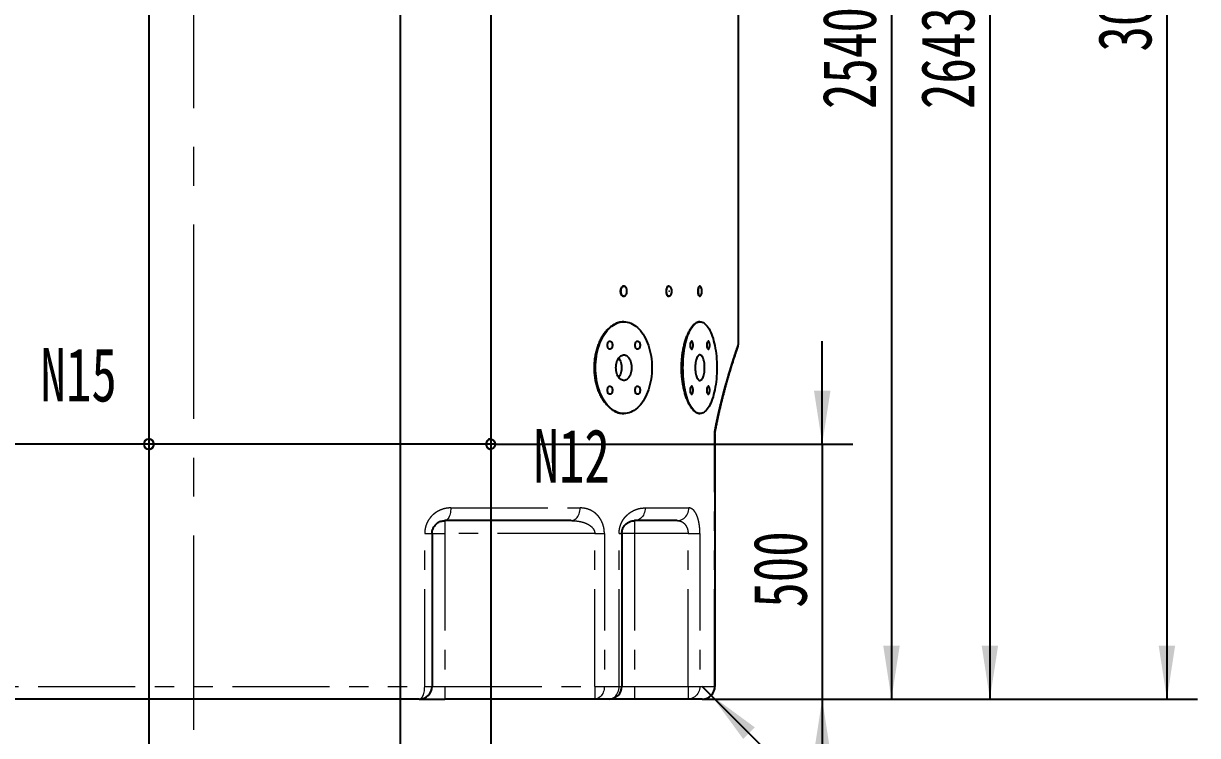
# Model space of a CAD drawing. Header units: millimetres. Extents: x 0 to 594, y 0 to 420.
# Drawn here: x 356.9 to 433.7, y 256 to 302.6 of the extents above; entities that cross this region are included whole.
import ezdxf

# ---------------------------------------------------------------- set-up
doc = ezdxf.new("R2010")
doc.units = ezdxf.units.MM
doc.linetypes.add('CENTERX2', pattern=[20.32, 12.7, -2.54, 2.54, -2.54])
doc.linetypes.add('PHANTOM', pattern=[12.7, 6.35, -1.27, 1.27, -1.27, 1.27, -1.27])
doc.layers.add('10', color=7, linetype='Continuous')
doc.styles.add('SLDTEXTSTYLE0', font='TXT', dxfattribs={"width": 0.7})
doc.dimstyles.new('SLDDIMSTYLE0', dxfattribs={"dimtxt": 3.5, "dimasz": 3.5, "dimexe": 0, "dimexo": 0.0625, "dimgap": 0.875, "dimtad": 2, "dimdec": 1, "dimlfac": 30, "dimrnd": 1e-09, "dimzin": 12, "dimdsep": 46, "dimtxsty": 'SLDTEXTSTYLE0', "dimsah": 1, "dimcen": 0.09, "dimadec": 0, "dimazin": 3, "dimtfac": 1, "dimtdec": 1, "dimtofl": 0, "dimtmove": 0, "dimatfit": 3, "dimfxl": 0, "dimfrac": 2, "dimtolj": 1, "dimtzin": 12, "dimarcsym": 0})
doc.dimstyles.new('SLDDIMSTYLE1', dxfattribs={"dimtxt": 3.5, "dimasz": 3.5, "dimexe": 0, "dimexo": 0.0625, "dimgap": 0.875, "dimtad": 2, "dimdec": 1, "dimlfac": 30, "dimrnd": 1e-09, "dimzin": 12, "dimdsep": 46, "dimtxsty": 'SLDTEXTSTYLE0', "dimsah": 1, "dimcen": 0.09, "dimadec": 0, "dimazin": 3, "dimtfac": 1, "dimtdec": 1, "dimtmove": 0, "dimatfit": 0, "dimfxl": 0, "dimfrac": 2, "dimtolj": 1, "dimtzin": 12, "dimarcsym": 0})
doc.dimstyles.new('SLDDIMSTYLE6', dxfattribs={"dimtxt": 3.5, "dimasz": 3.5, "dimexe": 0, "dimexo": 0.0625, "dimgap": 0.875, "dimtad": 2, "dimdec": 0, "dimlfac": 30, "dimrnd": 1e-09, "dimzin": 12, "dimdsep": 46, "dimtxsty": 'SLDTEXTSTYLE0', "dimsah": 1, "dimcen": 0.09, "dimadec": 0, "dimazin": 3, "dimtfac": 1, "dimtofl": 0, "dimtmove": 0, "dimatfit": 3, "dimfxl": 0, "dimfrac": 2, "dimtolj": 1, "dimtzin": 12, "dimarcsym": 0})
doc.dimstyles.new('SLDDIMSTYLE8', dxfattribs={"dimtxt": 3.5, "dimasz": 3.5, "dimexe": 0, "dimexo": 0.0625, "dimgap": 0.875, "dimtad": 2, "dimdec": 1, "dimlfac": 30, "dimrnd": 1e-09, "dimzin": 12, "dimdsep": 46, "dimtxsty": 'SLDTEXTSTYLE0', "dimsah": 1, "dimcen": 0, "dimadec": 0, "dimazin": 3, "dimtfac": 1, "dimtdec": 1, "dimtofl": 0, "dimtmove": 0, "dimatfit": 3, "dimfxl": 0, "dimfrac": 2, "dimtolj": 1, "dimtzin": 12, "dimarcsym": 0})

# ---------------------------------------------------------------- blocks, each defined once
blk = doc.blocks.new('_D_29')
at = {"layer": '10'}
for p, q in [((409.144, 275.074), (409.144, 281.805)), ((387.763, 275.074), (411.144, 275.074)), ((409.144, 275.074), (409.144, 258.407)), ((401.302, 258.407), (411.144, 258.407)), ((409.144, 258.407), (409.144, 251.676))]:
    blk.add_line(p, q, dxfattribs=at)
for points in [[(409.144, 275.074), (409.682, 278.574), (408.605, 278.574)], [(409.144, 258.407), (408.605, 254.907), (409.682, 254.907)]]:
    blk.add_solid(points, dxfattribs=at)
at = {"layer": '10', "insert": (404.632, 264.379), "char_height": 3.5, "attachment_point": 1, "rotation": 90, "style": 'SLDTEXTSTYLE0'}
blk.add_mtext('500', dxfattribs=at)
blk = doc.blocks.new('_D_34')
at = {"layer": '10'}
for p, q in [((368.085, 343.074), (415.668, 343.074)), ((413.668, 343.074), (413.668, 258.407)), ((401.302, 258.407), (415.668, 258.407))]:
    blk.add_line(p, q, dxfattribs=at)
for points in [[(413.668, 343.074), (413.13, 339.574), (414.207, 339.574)], [(413.668, 258.407), (414.207, 261.907), (413.13, 261.907)]]:
    blk.add_solid(points, dxfattribs=at)
at = {"layer": '10', "insert": (409.157, 296.984), "char_height": 3.5, "attachment_point": 1, "rotation": 90, "style": 'SLDTEXTSTYLE0'}
blk.add_mtext('2540', dxfattribs=at)
blk = doc.blocks.new('_D_35')
at = {"layer": '10'}
for p, q in [((385.852, 360.074), (433.668, 360.074)), ((431.668, 360.074), (431.668, 258.407)), ((401.302, 258.407), (433.668, 258.407))]:
    blk.add_line(p, q, dxfattribs=at)
for points in [[(431.668, 360.074), (431.13, 356.574), (432.207, 356.574)], [(431.668, 258.407), (432.207, 261.907), (431.13, 261.907)]]:
    blk.add_solid(points, dxfattribs=at)
at = {"layer": '10', "insert": (427.157, 300.742), "char_height": 3.5, "attachment_point": 1, "rotation": 90, "style": 'SLDTEXTSTYLE0'}
blk.add_mtext('3050', dxfattribs=at)
blk = doc.blocks.new('_D_36')
at = {"layer": '10'}
for p, q in [((403.668, 346.518), (422.1, 346.518)), ((420.1, 346.518), (420.1, 258.407)), ((401.302, 258.407), (422.1, 258.407))]:
    blk.add_line(p, q, dxfattribs=at)
for points in [[(420.1, 346.518), (419.561, 343.018), (420.638, 343.018)], [(420.1, 258.407), (420.638, 261.907), (419.561, 261.907)]]:
    blk.add_solid(points, dxfattribs=at)
at = {"layer": '10', "insert": (415.588, 296.984), "char_height": 3.5, "attachment_point": 1, "rotation": 90, "style": 'SLDTEXTSTYLE0'}
blk.add_mtext('2643', dxfattribs=at)
blk = doc.blocks.new('_D_38')
at = {"layer": '10'}
for q in [(401.302, 259.24), (414.684, 245.858)]:
    blk.add_line((401.891, 258.651), q, dxfattribs=at)
blk.add_solid([(401.891, 258.651), (403.985, 255.796), (404.746, 256.557)], dxfattribs=at)
at = {"layer": '10', "insert": (413.542, 253.357), "char_height": 3.5, "attachment_point": 1, "rotation": 315, "style": 'SLDTEXTSTYLE0'}
blk.add_mtext('R25', dxfattribs=at)

msp = doc.modelspace()

# ---------------------------------------------------------------- linework, layer by layer
at = {"color": 7, "linetype": 'Continuous', "lineweight": 25}
for p, q in [((403.6683, 281.6544), (403.6683, 334.7404)), ((399.1315, 285.4073), (399.1025, 285.4071)), ((399.1024, 284.7404), (399.1315, 284.7403)), ((403.6673, 281.6544), (403.6674, 281.6545)), ((402.1349, 275.745), (402.1349, 259.2404)), ((402.1349, 275.7349), (402.1349, 275.7341)), ((387.4833, 275.4071), (387.466, 275.4071)), ((387.466, 274.7404), (387.4833, 274.7404)), ((392.7287, 270.0738), (384.4802, 270.0738)), ((399.6652, 270.0738), (396.8857, 270.0738)), ((383.6469, 269.2404), (383.6469, 259.2404)), ((396.0523, 269.2404), (396.0523, 259.2404)), ((382.8135, 258.4071), (333.335, 258.4071)), ((382.8135, 258.4071), (384.4802, 258.4071)), ((394.2804, 258.4071), (384.4802, 258.4071)), ((395.219, 258.4071), (394.2804, 258.4071)), ((396.8857, 258.4071), (395.219, 258.4071)), ((400.3784, 258.4071), (396.8857, 258.4071)), ((401.3015, 258.4071), (400.3784, 258.4071))]:
    msp.add_line(p, q, dxfattribs=at)
at = {"color": 8, "linetype": 'PHANTOM', "lineweight": 18}
for p, q in [((402.0981, 259.2404), (402.0981, 275.8874)), ((384.8734, 270.9071), (393.3196, 270.9071)), ((397.5763, 270.9071), (400.4225, 270.9071)), ((384.4802, 270.0738), (384.4802, 269.2404)), ((396.8857, 270.0738), (396.8857, 269.2404)), ((383.1668, 259.2404), (383.1668, 269.2404)), ((383.1668, 269.2404), (383.6469, 269.2404)), ((383.6469, 269.2404), (384.4802, 269.2404)), ((394.2804, 269.2404), (384.4802, 269.2404)), ((384.4802, 269.2404), (384.4802, 259.2404)), ((394.2804, 269.2404), (394.9086, 269.2404)), ((394.2804, 259.2404), (394.2804, 269.2404)), ((394.9086, 269.2404), (394.9086, 259.2404)), ((395.8697, 259.2404), (395.8697, 269.2404)), ((395.8697, 269.2404), (396.0523, 269.2404)), ((396.8857, 269.2404), (396.0523, 269.2404)), ((400.3784, 269.2404), (396.8857, 269.2404)), ((396.8857, 269.2404), (396.8857, 259.2404)), ((400.3784, 269.2404), (401.1528, 269.2404)), ((400.3784, 259.2404), (400.3784, 269.2404)), ((401.1528, 269.2404), (401.1528, 259.2404)), ((332.5016, 259.2404), (383.1668, 259.2404)), ((383.1668, 259.2404), (383.6469, 259.2404)), ((383.6469, 259.2404), (384.4802, 259.2404)), ((384.4802, 259.2404), (384.4802, 258.4071)), ((384.4802, 259.2404), (394.2804, 259.2404)), ((394.2804, 259.2404), (394.2804, 258.4071)), ((394.2804, 259.2404), (394.9086, 259.2404)), ((394.9086, 259.2404), (395.8697, 259.2404)), ((395.8697, 259.2404), (396.0523, 259.2404)), ((396.0523, 259.2404), (396.8857, 259.2404)), ((396.8857, 259.2404), (396.8857, 258.4071)), ((396.8857, 259.2404), (400.3784, 259.2404)), ((400.3784, 259.2404), (400.3784, 258.4071)), ((400.3784, 259.2404), (401.1528, 259.2404)), ((401.1528, 259.2404), (402.0981, 259.2404)), ((402.0981, 259.2404), (402.1349, 259.2404))]:
    msp.add_line(p, q, dxfattribs=at)
at = {"color": 7, "linetype": 'Continuous', "lineweight": 25, "flags": 128}
for points in [[(396.1761, 285.4071), (396.1362, 285.4007), (396.0978, 285.3817), (396.0625, 285.3509), (396.0315, 285.3095), (396.006, 285.2589), (395.9871, 285.2013), (395.9755, 285.1388), (395.9715, 285.0738), (395.9755, 285.0087), (395.9871, 284.9462), (396.006, 284.8886), (396.0315, 284.8381), (396.0625, 284.7966), (396.0978, 284.7658), (396.1362, 284.7468), (396.1761, 284.7404)], [(396.1761, 284.7404), (396.2161, 284.7468), (396.2544, 284.7658), (396.2898, 284.7966), (396.3208, 284.8381), (396.3463, 284.8886), (396.3652, 284.9462), (396.3768, 285.0087), (396.3807, 285.0738), (396.3768, 285.1388), (396.3652, 285.2013), (396.3463, 285.2589), (396.3208, 285.3095), (396.2898, 285.3509), (396.2544, 285.3817), (396.2161, 285.4007), (396.1761, 285.4071)], [(398.9685, 285.0738), (398.9715, 285.1369), (398.9802, 285.1977), (398.9945, 285.2541), (399.0137, 285.3039), (399.0372, 285.3454), (399.0641, 285.3771), (399.0934, 285.3979), (399.1242, 285.4069), (399.1552, 285.4039), (399.1854, 285.3889), (399.2137, 285.3626), (399.239, 285.3258), (399.2604, 285.2799), (399.2772, 285.2266), (399.2888, 285.1677), (399.2946, 285.1055), (399.2946, 285.0421), (399.2888, 284.9798), (399.2772, 284.9209), (399.2604, 284.8676), (399.239, 284.8217), (399.2137, 284.7849), (399.1854, 284.7586), (399.1552, 284.7437), (399.1242, 284.7406), (399.0934, 284.7497), (399.0641, 284.7704), (399.0372, 284.8021), (399.0137, 284.8436), (398.9945, 284.8935), (398.9802, 284.9498), (398.9715, 285.0106), (398.9685, 285.0738)], [(401.1528, 285.4071), (401.1288, 285.4007), (401.1057, 285.3817), (401.0845, 285.3509), (401.0658, 285.3095), (401.0505, 285.2589), (401.0391, 285.2013), (401.0321, 285.1388), (401.0297, 285.0738), (401.0321, 285.0087), (401.0391, 284.9462), (401.0505, 284.8886), (401.0658, 284.8381), (401.0845, 284.7966), (401.1057, 284.7658), (401.1288, 284.7468), (401.1528, 284.7404)], [(401.1528, 284.7404), (401.1769, 284.7468), (401.2, 284.7658), (401.2212, 284.7966), (401.2399, 284.8381), (401.2552, 284.8886), (401.2666, 284.9462), (401.2736, 285.0087), (401.2759, 285.0738), (401.2736, 285.1388), (401.2666, 285.2013), (401.2552, 285.2589), (401.2399, 285.3095), (401.2212, 285.3509), (401.2, 285.3817), (401.1769, 285.4007), (401.1528, 285.4071)], [(399.1319, 285.0738), (399.1319, 285.0738), (399.1319, 285.0739), (399.1319, 285.0739), (399.132, 285.0739), (399.132, 285.0739), (399.132, 285.0739), (399.132, 285.0738), (399.132, 285.0738), (399.132, 285.0737), (399.132, 285.0736), (399.132, 285.0736), (399.132, 285.0736), (399.1319, 285.0736), (399.1319, 285.0736), (399.1319, 285.0737), (399.1319, 285.0738)], [(396.1761, 277.0738), (396.0605, 277.0797), (395.9453, 277.0974), (395.8311, 277.1269), (395.7182, 277.168), (395.6071, 277.2206), (395.4983, 277.2844), (395.3921, 277.3593), (395.289, 277.4448), (395.1894, 277.5408), (395.0938, 277.6467), (395.0024, 277.7622), (394.9156, 277.8869), (394.8338, 278.0201), (394.7573, 278.1615), (394.6864, 278.3104), (394.6213, 278.4663), (394.5625, 278.6285), (394.5099, 278.7964), (394.464, 278.9694), (394.4248, 279.1467), (394.3925, 279.3277), (394.3673, 279.5116), (394.3492, 279.6978), (394.3383, 279.8854), (394.3347, 280.0738), (394.3383, 280.2621), (394.3492, 280.4498), (394.3673, 280.6359), (394.3925, 280.8198), (394.4248, 281.0008), (394.464, 281.1781), (394.5099, 281.3511), (394.5625, 281.519), (394.6213, 281.6812), (394.6864, 281.8371), (394.7573, 281.986), (394.8338, 282.1274), (394.9156, 282.2607), (395.0024, 282.3853), (395.0938, 282.5008), (395.1894, 282.6067), (395.289, 282.7027), (395.3921, 282.7882), (395.4983, 282.8631), (395.6071, 282.9269), (395.7182, 282.9795), (395.8311, 283.0206), (395.9453, 283.0501), (396.0605, 283.0678), (396.1761, 283.0738)], [(396.1761, 283.0738), (396.2918, 283.0678), (396.4069, 283.0501), (396.5212, 283.0206), (396.6341, 282.9795), (396.7452, 282.9269), (396.854, 282.8631), (396.9602, 282.7882), (397.0633, 282.7027), (397.1628, 282.6067), (397.2585, 282.5008), (397.3499, 282.3853), (397.4367, 282.2607), (397.5185, 282.1274), (397.595, 281.986), (397.6659, 281.8371), (397.7309, 281.6812), (397.7898, 281.519), (397.8423, 281.3511), (397.8883, 281.1781), (397.9275, 281.0008), (397.9597, 280.8198), (397.985, 280.6359), (398.0031, 280.4498), (398.014, 280.2621), (398.0176, 280.0738), (398.014, 279.8854), (398.0031, 279.6978), (397.985, 279.5116), (397.9597, 279.3277), (397.9275, 279.1467), (397.8883, 278.9694), (397.8423, 278.7964), (397.7898, 278.6285), (397.7309, 278.4663), (397.6659, 278.3104), (397.595, 278.1615), (397.5185, 278.0201), (397.4367, 277.8869), (397.3499, 277.7622), (397.2585, 277.6467), (397.1628, 277.5408), (397.0633, 277.4448), (396.9602, 277.3593), (396.854, 277.2844), (396.7452, 277.2206), (396.6341, 277.168), (396.5212, 277.1269), (396.4069, 277.0974), (396.2918, 277.0797), (396.1761, 277.0738)], [(401.1528, 277.0738), (401.0833, 277.0797), (401.014, 277.0974), (400.9452, 277.1269), (400.8773, 277.168), (400.8105, 277.2206), (400.745, 277.2844), (400.6811, 277.3593), (400.6191, 277.4448), (400.5592, 277.5408), (400.5016, 277.6467), (400.4466, 277.7622), (400.3944, 277.8869), (400.3452, 278.0201), (400.2992, 278.1615), (400.2565, 278.3104), (400.2174, 278.4663), (400.182, 278.6285), (400.1504, 278.7964), (400.1227, 278.9694), (400.0992, 279.1467), (400.0797, 279.3277), (400.0646, 279.5116), (400.0537, 279.6978), (400.0471, 279.8854), (400.0449, 280.0738), (400.0471, 280.2621), (400.0537, 280.4498), (400.0646, 280.6359), (400.0797, 280.8198), (400.0992, 281.0008), (400.1227, 281.1781), (400.1504, 281.3511), (400.182, 281.519), (400.2174, 281.6812), (400.2565, 281.8371), (400.2992, 281.986), (400.3452, 282.1274), (400.3944, 282.2607), (400.4466, 282.3853), (400.5016, 282.5008), (400.5592, 282.6067), (400.6191, 282.7027), (400.6811, 282.7882), (400.745, 282.8631), (400.8105, 282.9269), (400.8773, 282.9795), (400.9452, 283.0206), (401.014, 283.0501), (401.0833, 283.0678), (401.1528, 283.0738)], [(401.1528, 283.0738), (401.2224, 283.0678), (401.2917, 283.0501), (401.3604, 283.0206), (401.4284, 282.9795), (401.4952, 282.9269), (401.5607, 282.8631), (401.6246, 282.7882), (401.6866, 282.7027), (401.7465, 282.6067), (401.8041, 282.5008), (401.8591, 282.3853), (401.9113, 282.2607), (401.9605, 282.1274), (402.0065, 281.986), (402.0492, 281.8371), (402.0883, 281.6812), (402.1237, 281.519), (402.1553, 281.3511), (402.183, 281.1781), (402.2065, 281.0008), (402.2259, 280.8198), (402.2411, 280.6359), (402.252, 280.4498), (402.2586, 280.2621), (402.2608, 280.0738), (402.2586, 279.8854), (402.252, 279.6978), (402.2411, 279.5116), (402.2259, 279.3277), (402.2065, 279.1467), (402.183, 278.9694), (402.1553, 278.7964), (402.1237, 278.6285), (402.0883, 278.4663), (402.0492, 278.3104), (402.0065, 278.1615), (401.9605, 278.0201), (401.9113, 277.8869), (401.8591, 277.7622), (401.8041, 277.6467), (401.7465, 277.5408), (401.6866, 277.4448), (401.6246, 277.3593), (401.5607, 277.2844), (401.4952, 277.2206), (401.4284, 277.168), (401.3604, 277.1269), (401.2917, 277.0974), (401.2224, 277.0797), (401.1528, 277.0738)], [(395.1082, 281.5469), (395.112, 281.6042), (395.1233, 281.6589), (395.1416, 281.7083), (395.1659, 281.7501), (395.1952, 281.7825), (395.2281, 281.8038), (395.263, 281.8132), (395.2984, 281.8101), (395.3325, 281.7946), (395.3638, 281.7676), (395.3907, 281.7303), (395.4122, 281.6844), (395.427, 281.632), (395.4346, 281.5757), (395.4346, 281.5181), (395.427, 281.4618), (395.4122, 281.4094), (395.3907, 281.3635), (395.3638, 281.3262), (395.3325, 281.2992), (395.2984, 281.2837), (395.263, 281.2806), (395.2281, 281.29), (395.1952, 281.3113), (395.1659, 281.3437), (395.1416, 281.3855), (395.1233, 281.4349), (395.112, 281.4896), (395.1082, 281.5469)], [(396.9167, 281.5469), (396.9205, 281.6042), (396.9318, 281.6589), (396.9501, 281.7083), (396.9744, 281.7501), (397.0037, 281.7825), (397.0366, 281.8038), (397.0715, 281.8132), (397.1069, 281.8101), (397.141, 281.7946), (397.1722, 281.7676), (397.1992, 281.7303), (397.2206, 281.6844), (397.2355, 281.632), (397.2431, 281.5757), (397.2431, 281.5181), (397.2355, 281.4618), (397.2206, 281.4094), (397.1992, 281.3635), (397.1722, 281.3262), (397.141, 281.2992), (397.1069, 281.2837), (397.0715, 281.2806), (397.0366, 281.29), (397.0037, 281.3113), (396.9744, 281.3437), (396.9501, 281.3855), (396.9318, 281.4349), (396.9205, 281.4896), (396.9167, 281.5469)], [(400.7073, 281.5469), (400.705, 281.6042), (400.6982, 281.6589), (400.6872, 281.7083), (400.6726, 281.7501), (400.6549, 281.7825), (400.6352, 281.8038), (400.6141, 281.8132), (400.5929, 281.8101), (400.5724, 281.7946), (400.5535, 281.7676), (400.5373, 281.7303), (400.5244, 281.6844), (400.5155, 281.632), (400.5109, 281.5757), (400.5109, 281.5181), (400.5155, 281.4618), (400.5244, 281.4094), (400.5373, 281.3635), (400.5535, 281.3262), (400.5724, 281.2992), (400.5929, 281.2837), (400.6141, 281.2806), (400.6352, 281.29), (400.6549, 281.3113), (400.6726, 281.3437), (400.6872, 281.3855), (400.6982, 281.4349), (400.705, 281.4896), (400.7073, 281.5469)], [(401.7954, 281.5469), (401.7931, 281.6042), (401.7863, 281.6589), (401.7753, 281.7083), (401.7606, 281.7501), (401.743, 281.7825), (401.7232, 281.8038), (401.7022, 281.8132), (401.6809, 281.8101), (401.6604, 281.7946), (401.6416, 281.7676), (401.6254, 281.7303), (401.6125, 281.6844), (401.6036, 281.632), (401.599, 281.5757), (401.599, 281.5181), (401.6036, 281.4618), (401.6125, 281.4094), (401.6254, 281.3635), (401.6416, 281.3262), (401.6604, 281.2992), (401.6809, 281.2837), (401.7022, 281.2806), (401.7232, 281.29), (401.743, 281.3113), (401.7606, 281.3437), (401.7753, 281.3855), (401.7863, 281.4349), (401.7931, 281.4896), (401.7954, 281.5469)], [(395.6646, 280.0738), (395.6682, 280.1723), (395.6789, 280.2695), (395.6966, 280.3639), (395.7211, 280.4543), (395.7519, 280.5393), (395.7887, 280.6178), (395.8309, 280.6886), (395.8779, 280.7508), (395.9292, 280.8035), (395.9839, 280.846), (396.0413, 280.8776), (396.1006, 280.898), (396.161, 280.9067), (396.2216, 280.9038), (396.2815, 280.8892), (396.34, 280.8632), (396.3961, 280.8261), (396.4492, 280.7784), (396.4984, 280.7209), (396.5432, 280.6542), (396.5827, 280.5794), (396.6166, 280.4975), (396.6442, 280.4097), (396.6653, 280.3171), (396.6796, 280.2212), (396.6868, 280.1231), (396.6868, 280.0244), (396.6796, 279.9264), (396.6653, 279.8304), (396.6442, 279.7378), (396.6166, 279.65), (396.5827, 279.5681), (396.5432, 279.4933), (396.4984, 279.4267), (396.4492, 279.3691), (396.3961, 279.3214), (396.34, 279.2843), (396.2815, 279.2583), (396.2216, 279.2437), (396.161, 279.2408), (396.1006, 279.2496), (396.0413, 279.2699), (395.9839, 279.3015), (395.9292, 279.344), (395.8779, 279.3967), (395.8309, 279.4589), (395.7887, 279.5297), (395.7519, 279.6082), (395.7211, 279.6932), (395.6966, 279.7836), (395.6789, 279.878), (395.6682, 279.9752), (395.6646, 280.0738)], [(401.4606, 280.0738), (401.4584, 280.1723), (401.452, 280.2695), (401.4413, 280.3639), (401.4266, 280.4543), (401.4081, 280.5393), (401.386, 280.6178), (401.3606, 280.6886), (401.3323, 280.7508), (401.3014, 280.8035), (401.2685, 280.846), (401.234, 280.8776), (401.1983, 280.898), (401.162, 280.9067), (401.1255, 280.9038), (401.0895, 280.8892), (401.0543, 280.8632), (401.0205, 280.8261), (400.9886, 280.7784), (400.9589, 280.7209), (400.932, 280.6542), (400.9082, 280.5794), (400.8879, 280.4975), (400.8712, 280.4097), (400.8585, 280.3171), (400.8499, 280.2212), (400.8456, 280.1231), (400.8456, 280.0244), (400.8499, 279.9264), (400.8585, 279.8304), (400.8712, 279.7378), (400.8879, 279.65), (400.9082, 279.5681), (400.932, 279.4933), (400.9589, 279.4267), (400.9886, 279.3691), (401.0205, 279.3214), (401.0543, 279.2843), (401.0895, 279.2583), (401.1255, 279.2437), (401.162, 279.2408), (401.1983, 279.2496), (401.234, 279.2699), (401.2685, 279.3015), (401.3014, 279.344), (401.3323, 279.3967), (401.3606, 279.4589), (401.386, 279.5297), (401.4081, 279.6082), (401.4266, 279.6932), (401.4413, 279.7836), (401.452, 279.878), (401.4584, 279.9752), (401.4606, 280.0738)], [(395.8472, 280.7119), (395.8853, 280.6542), (395.9248, 280.5794), (395.9587, 280.4975), (395.9864, 280.4097), (396.0075, 280.3171), (396.0217, 280.2212), (396.0289, 280.1231), (396.0289, 280.0244), (396.0217, 279.9264), (396.0075, 279.8304), (395.9864, 279.7378), (395.9587, 279.65), (395.9248, 279.5681), (395.8853, 279.4933), (395.8472, 279.4356)], [(395.1082, 278.6006), (395.112, 278.6579), (395.1233, 278.7126), (395.1416, 278.762), (395.1659, 278.8039), (395.1952, 278.8362), (395.2281, 278.8576), (395.263, 278.8669), (395.2984, 278.8638), (395.3325, 278.8483), (395.3638, 278.8213), (395.3907, 278.784), (395.4122, 278.7381), (395.427, 278.6858), (395.4346, 278.6295), (395.4346, 278.5718), (395.427, 278.5155), (395.4122, 278.4631), (395.3907, 278.4172), (395.3638, 278.3799), (395.3325, 278.3529), (395.2984, 278.3375), (395.263, 278.3343), (395.2281, 278.3437), (395.1952, 278.365), (395.1659, 278.3974), (395.1416, 278.4392), (395.1233, 278.4887), (395.112, 278.5433), (395.1082, 278.6006)], [(396.9167, 278.6006), (396.9205, 278.6579), (396.9318, 278.7126), (396.9501, 278.762), (396.9744, 278.8039), (397.0037, 278.8362), (397.0366, 278.8576), (397.0715, 278.8669), (397.1069, 278.8638), (397.141, 278.8483), (397.1722, 278.8213), (397.1992, 278.784), (397.2206, 278.7381), (397.2355, 278.6858), (397.2431, 278.6295), (397.2431, 278.5718), (397.2355, 278.5155), (397.2206, 278.4631), (397.1992, 278.4172), (397.1722, 278.3799), (397.141, 278.3529), (397.1069, 278.3375), (397.0715, 278.3343), (397.0366, 278.3437), (397.0037, 278.365), (396.9744, 278.3974), (396.9501, 278.4392), (396.9318, 278.4887), (396.9205, 278.5433), (396.9167, 278.6006)], [(400.7073, 278.6006), (400.705, 278.6579), (400.6982, 278.7126), (400.6872, 278.762), (400.6726, 278.8039), (400.6549, 278.8362), (400.6352, 278.8576), (400.6141, 278.8669), (400.5929, 278.8638), (400.5724, 278.8483), (400.5535, 278.8213), (400.5373, 278.784), (400.5244, 278.7381), (400.5155, 278.6858), (400.5109, 278.6295), (400.5109, 278.5718), (400.5155, 278.5155), (400.5244, 278.4631), (400.5373, 278.4172), (400.5535, 278.3799), (400.5724, 278.3529), (400.5929, 278.3375), (400.6141, 278.3343), (400.6352, 278.3437), (400.6549, 278.365), (400.6726, 278.3974), (400.6872, 278.4392), (400.6982, 278.4887), (400.705, 278.5433), (400.7073, 278.6006)], [(401.7954, 278.6006), (401.7931, 278.6579), (401.7863, 278.7126), (401.7753, 278.762), (401.7606, 278.8039), (401.743, 278.8362), (401.7232, 278.8576), (401.7022, 278.8669), (401.6809, 278.8638), (401.6604, 278.8483), (401.6416, 278.8213), (401.6254, 278.784), (401.6125, 278.7381), (401.6036, 278.6858), (401.599, 278.6295), (401.599, 278.5718), (401.6036, 278.5155), (401.6125, 278.4631), (401.6254, 278.4172), (401.6416, 278.3799), (401.6604, 278.3529), (401.6809, 278.3375), (401.7022, 278.3343), (401.7232, 278.3437), (401.743, 278.365), (401.7606, 278.3974), (401.7753, 278.4392), (401.7863, 278.4887), (401.7931, 278.5433), (401.7954, 278.6006)], [(387.2038, 275.0738), (387.2088, 275.1368), (387.2238, 275.1976), (387.2481, 275.254), (387.281, 275.3038), (387.3212, 275.3453), (387.3672, 275.377), (387.4174, 275.3977), (387.47, 275.4067), (387.5231, 275.4037), (387.5748, 275.3888), (387.6231, 275.3624), (387.6664, 275.3257), (387.7031, 275.2798), (387.7318, 275.2265), (387.7515, 275.1677), (387.7616, 275.1054), (387.7616, 275.0421), (387.7515, 274.9798), (387.7318, 274.921), (387.7031, 274.8677), (387.6664, 274.8218), (387.6231, 274.7851), (387.5748, 274.7588), (387.5231, 274.7438), (387.47, 274.7408), (387.4174, 274.7498), (387.3672, 274.7705), (387.3212, 274.8022), (387.281, 274.8437), (387.2481, 274.8935), (387.2238, 274.9499), (387.2088, 275.0107), (387.2038, 275.0738)]]:
    msp.add_lwpolyline(points, dxfattribs=at)
at = {"color": 8, "linetype": 'PHANTOM', "lineweight": 18, "flags": 128}
for points in [[(384.8734, 270.9071), (384.8705, 270.8066), (384.862, 270.7077), (384.8478, 270.6116), (384.8283, 270.5198), (384.8038, 270.4337), (384.7745, 270.3545), (384.7409, 270.2833), (384.7036, 270.2213), (384.6629, 270.1692), (384.6196, 270.1279), (384.5743, 270.098), (384.5276, 270.0798), (384.4802, 270.0738)], [(392.7287, 270.0738), (392.7999, 270.0798), (392.8701, 270.098), (392.9382, 270.1279), (393.0033, 270.1692), (393.0644, 270.2213), (393.1206, 270.2833), (393.171, 270.3545), (393.215, 270.4337), (393.2519, 270.5198), (393.2812, 270.6116), (393.3025, 270.7077), (393.3153, 270.8066), (393.3196, 270.9071)], [(397.5763, 270.9071), (397.5713, 270.8066), (397.5562, 270.7077), (397.5314, 270.6116), (397.4972, 270.5198), (397.4541, 270.4337), (397.4026, 270.3545), (397.3436, 270.2833), (397.278, 270.2213), (397.2066, 270.1692), (397.1306, 270.1279), (397.0509, 270.098), (396.9689, 270.0798), (396.8857, 270.0738)], [(399.6652, 270.0738), (399.7565, 270.0798), (399.8464, 270.098), (399.9338, 270.1279), (400.0172, 270.1692), (400.0954, 270.2213), (400.1674, 270.2833), (400.2321, 270.3545), (400.2885, 270.4337), (400.3358, 270.5198), (400.3733, 270.6116), (400.4005, 270.7077), (400.417, 270.8066), (400.4225, 270.9071)], [(382.8135, 258.4071), (382.8561, 258.4132), (382.8981, 258.4313), (382.9388, 258.4612), (382.9777, 258.5025), (383.0142, 258.5546), (383.0478, 258.6167), (383.0779, 258.6878), (383.1042, 258.767), (383.1263, 258.8532), (383.1438, 258.9449), (383.1565, 259.041), (383.1642, 259.14), (383.1668, 259.2404)], [(394.9086, 259.2404), (394.904, 259.14), (394.8903, 259.041), (394.8678, 258.9449), (394.8366, 258.8532), (394.7974, 258.767), (394.7506, 258.6878), (394.697, 258.6167), (394.6372, 258.5546), (394.5723, 258.5025), (394.5032, 258.4612), (394.4307, 258.4313), (394.3561, 258.4132), (394.2804, 258.4071)], [(395.219, 258.4071), (395.2974, 258.4132), (395.3747, 258.4313), (395.4497, 258.4612), (395.5214, 258.5025), (395.5886, 258.5546), (395.6505, 258.6167), (395.706, 258.6878), (395.7545, 258.767), (395.7951, 258.8532), (395.8274, 258.9449), (395.8508, 259.041), (395.8649, 259.14), (395.8697, 259.2404)], [(401.1528, 259.2404), (401.1472, 259.14), (401.1303, 259.041), (401.1025, 258.9449), (401.0641, 258.8532), (401.0158, 258.767), (400.9581, 258.6878), (400.892, 258.6167), (400.8183, 258.5546), (400.7383, 258.5025), (400.653, 258.4612), (400.5638, 258.4313), (400.4718, 258.4132), (400.3784, 258.4071)]]:
    msp.add_lwpolyline(points, dxfattribs=at)
at = {"color": 8, "linetype": 'PHANTOM', "lineweight": 18}
for centre, radius, start, end in [((402.9084, 275.7449), 0.7735, 170.164584, 179.994003), ((401.2822, 259.223), 0.8161, 271.358134, 1.226788)]:
    msp.add_arc(centre, radius, start, end, dxfattribs=at)
at = {"color": 7, "linetype": 'Continuous', "lineweight": 25}
for centre, radius, start, end in [((365.1402, 275.0738), 0.3333, 90.158391, 269.841609), ((365.1384, 275.0738), 0.3333, 270.158434, 89.841566), ((382.8135, 259.2404), 0.8333, 270, 0), ((395.219, 259.2404), 0.8333, 270, 0), ((401.3015, 259.2404), 0.8333, 270, 0)]:
    msp.add_arc(centre, radius, start, end, dxfattribs=at)
for points, knots in [([(396.1761, 284.7404), (396.1682, 284.7409), (396.1374, 284.7427), (396.0846, 284.7686), (396.0273, 284.8348), (395.9867, 284.9282), (395.9675, 285.0381), (395.972, 285.1519), (395.9996, 285.257), (396.0472, 285.3408), (396.1085, 285.3966), (396.1538, 285.4036), (396.1761, 285.4071)], [0, 0, 0, 0, 0.0370809, 0.1444418, 0.2518072, 0.3591764, 0.4665465, 0.57391, 0.6812739, 0.7886393, 0.8960097, 1, 1, 1, 1]), ([(399.1024, 285.4067), (399.102, 285.4068), (399.0836, 285.413), (399.0458, 285.3903), (398.997, 285.3375), (398.9599, 285.2506), (398.9408, 285.1579), (398.9389, 285.0972), (398.9382, 285.0738)], [0, 0, 0, 0, 0.0051146, 0.2201608, 0.4352084, 0.6502666, 0.8653332, 1, 1, 1, 1]), ([(401.1528, 284.7404), (401.1481, 284.7409), (401.1295, 284.7427), (401.0976, 284.7686), (401.0629, 284.8348), (401.0383, 284.9282), (401.0266, 285.0381), (401.0293, 285.1519), (401.0461, 285.257), (401.075, 285.3408), (401.1121, 285.3966), (401.1394, 285.4036), (401.1528, 285.4071)], [0, 0, 0, 0, 0.0370814, 0.1444439, 0.2518085, 0.3591768, 0.4665469, 0.5739103, 0.6812729, 0.7886391, 0.8960087, 1, 1, 1, 1]), ([(398.9382, 285.0738), (398.94, 285.0363), (398.9437, 284.9614), (398.9723, 284.8613), (399.0142, 284.7866), (399.0602, 284.7444), (399.0906, 284.7446), (399.1025, 284.7447)], [0, 0, 0, 0, 0.2151077, 0.430215, 0.6453242, 0.8604338, 1, 1, 1, 1]), ([(396.1761, 283.0738), (396.1057, 283.07), (395.9663, 283.0626), (395.7572, 283.0026), (395.5528, 282.9093), (395.3539, 282.7802), (395.1636, 282.6164), (394.9845, 282.421), (394.819, 282.1962), (394.6701, 281.9438), (394.5398, 281.6678), (394.4299, 281.3718), (394.3433, 281.0589), (394.2805, 280.7336), (394.2424, 280.4004), (394.2306, 280.0632), (394.2443, 279.7266), (394.2832, 279.3944), (394.3475, 279.0712), (394.4352, 278.7607), (394.5451, 278.4662), (394.6763, 278.1922), (394.8259, 277.9415), (394.9919, 277.717), (395.1723, 277.5228), (395.3639, 277.3603), (395.5628, 277.2323), (395.7662, 277.1418), (395.9714, 277.0846), (396.108, 277.0774), (396.1761, 277.0738)], [0, 0, 0, 0, 0.0363774, 0.0720007, 0.1077374, 0.1433614, 0.1790302, 0.2148123, 0.2504816, 0.2862621, 0.3221566, 0.3579366, 0.3937214, 0.4296206, 0.4654047, 0.5010786, 0.5368665, 0.5725403, 0.6081616, 0.6438961, 0.6795181, 0.7152267, 0.7510488, 0.7867575, 0.8225572, 0.8584714, 0.8942707, 0.9294775, 0.9647937, 1, 1, 1, 1]), ([(401.1528, 283.0738), (401.1104, 283.07), (401.0256, 283.0624), (400.8971, 283.0025), (400.7699, 282.9078), (400.6458, 282.7777), (400.5258, 282.6143), (400.412, 282.4181), (400.3062, 282.1926), (400.2101, 281.9404), (400.1258, 281.6639), (400.0546, 281.3673), (399.9977, 281.0546), (399.9569, 280.7292), (399.9323, 280.3957), (399.9243, 280.0586), (399.9338, 279.7219), (399.9598, 279.3901), (400.0018, 279.0668), (400.0596, 278.7564), (400.1316, 278.4626), (400.2165, 278.1884), (400.3133, 277.9382), (400.4199, 277.7144), (400.5344, 277.5199), (400.6553, 277.3584), (400.7803, 277.2305), (400.9062, 277.14), (401.0312, 277.0842), (401.1123, 277.0772), (401.1528, 277.0738)], [0, 0, 0, 0, 0.0362708, 0.0725413, 0.1081633, 0.1438985, 0.179521, 0.2152293, 0.2510512, 0.2867597, 0.3225592, 0.358473, 0.3942721, 0.430025, 0.4658924, 0.5016449, 0.5372855, 0.5730399, 0.6086808, 0.6443191, 0.6800703, 0.7157091, 0.7514581, 0.7873207, 0.8230697, 0.8588702, 0.8947852, 0.9305853, 0.9652927, 1, 1, 1, 1]), ([(403.5541, 281.185), (403.5589, 281.1991), (403.5706, 281.234), (403.5858, 281.2783), (403.5999, 281.3194), (403.6105, 281.35), (403.6178, 281.3712), (403.6207, 281.3795), (403.6226, 281.3849), (403.6244, 281.3902), (403.6262, 281.3956), (403.6297, 281.4063), (403.6348, 281.4229), (403.6414, 281.4466), (403.651, 281.4858), (403.6612, 281.5432), (403.668, 281.6006), (403.6673, 281.6371), (403.667, 281.6478)], [0, 0, 0, 0, 0.097921, 0.2421329, 0.3860439, 0.5296971, 0.6733688, 0.8185896, 0.8611291, 0.8770208, 0.8894776, 0.8975042, 0.9043661, 0.9146001, 0.9285916, 0.9547833, 0.986768, 1, 1, 1, 1]), ([(402.1499, 275.8885), (402.1586, 275.9352), (402.1859, 276.0799), (402.2331, 276.3167), (402.2915, 276.5997), (402.351, 276.8768), (402.4114, 277.148), (402.4725, 277.4131), (402.5342, 277.6722), (402.5961, 277.9247), (402.6577, 278.1691), (402.7189, 278.405), (402.7795, 278.6332), (402.8394, 278.8538), (402.8986, 279.0666), (402.9566, 279.271), (403.0133, 279.467), (403.0686, 279.6549), (403.122, 279.8331), (403.1733, 280.0019), (403.2224, 280.1611), (403.2694, 280.3113), (403.314, 280.452), (403.3559, 280.5829), (403.3952, 280.7043), (403.4313, 280.815), (403.4643, 280.9157), (403.4943, 281.0064), (403.5214, 281.0877), (403.5454, 281.1594), (403.5663, 281.2212), (403.5839, 281.273), (403.5982, 281.3148), (403.6091, 281.3464), (403.616, 281.3661), (403.6193, 281.3755), (403.6194, 281.376), (403.6195, 281.3761)], [0, 0, 0, 0, 0.0140991, 0.0437141, 0.0734707, 0.1034074, 0.133264, 0.1632701, 0.193442, 0.2236768, 0.2538477, 0.2838395, 0.3137668, 0.3439315, 0.3740514, 0.4041674, 0.4343135, 0.4645267, 0.4948112, 0.5246372, 0.5545711, 0.5845299, 0.6144305, 0.6442091, 0.6738641, 0.7034418, 0.7326059, 0.7618785, 0.7912257, 0.820614, 0.8500055, 0.8793538, 0.908617, 0.9377392, 0.9666131, 0.9900499, 1, 1, 1, 1]), ([(365.1393, 274.7404), (365.1405, 274.7404), (365.1789, 274.7406), (365.2549, 274.7544), (365.3537, 274.8108), (365.4284, 274.8967), (365.4653, 274.9896), (365.4756, 275.0877), (365.4589, 275.1862), (365.4038, 275.2861), (365.3188, 275.3615), (365.2256, 275.4014), (365.1638, 275.4055), (365.1393, 275.4071)], [0, 0, 0, 0, 0.0034231, 0.1107639, 0.2181042, 0.3254491, 0.4327956, 0.5000102, 0.6073517, 0.7146927, 0.8220372, 0.9293841, 1, 1, 1, 1]), ([(387.4658, 275.4028), (387.4551, 275.404), (387.413, 275.4085), (387.341, 275.3775), (387.2631, 275.3131), (387.2078, 275.2192), (387.1818, 275.1095), (387.1879, 274.9957), (387.2254, 274.8905), (387.2901, 274.8067), (387.3736, 274.7508), (387.4356, 274.7442), (387.4661, 274.741)], [0, 0, 0, 0, 0.0368624, 0.1442496, 0.2516381, 0.3590331, 0.4664257, 0.5738146, 0.6812024, 0.7885927, 0.895987, 1, 1, 1, 1]), ([(383.6469, 269.2404), (383.6484, 269.2781), (383.6515, 269.3535), (383.6696, 269.4385), (383.6962, 269.5276), (383.7345, 269.6192), (383.8016, 269.7298), (383.8836, 269.8268), (383.9824, 269.913), (384.0935, 269.9827), (384.2177, 270.0349), (384.3474, 270.0677), (384.436, 270.0717), (384.4802, 270.0738)], [0, 0, 0, 0, 0.0707712, 0.1415745, 0.1651558, 0.2519131, 0.3387937, 0.4353968, 0.5321084, 0.6445758, 0.7571282, 0.8785439, 1, 1, 1, 1]), ([(396.0523, 269.2404), (396.0539, 269.2792), (396.0569, 269.3511), (396.0779, 269.4517), (396.1061, 269.5402), (396.1511, 269.6393), (396.2107, 269.7348), (396.2885, 269.8252), (396.3723, 269.9007), (396.4613, 269.9605), (396.5779, 270.0189), (396.7209, 270.0651), (396.8307, 270.0709), (396.8857, 270.0738)], [0, 0, 0, 0, 0.0427051, 0.0793009, 0.1254025, 0.1716851, 0.2529536, 0.3344326, 0.4307333, 0.5272249, 0.623662, 0.8117951, 1, 1, 1, 1])]:
    msp.add_open_spline(points, degree=3, knots=knots, dxfattribs=at)
at = {"color": 8, "linetype": 'PHANTOM', "lineweight": 18}
for points, knots in [([(402.0981, 275.8874), (402.1286, 276.0451), (402.1897, 276.3605), (402.2859, 276.8159), (402.3844, 277.2572), (402.4911, 277.7089), (402.6048, 278.1651), (402.7243, 278.62), (402.843, 279.0514), (402.9592, 279.4569), (403.0717, 279.8346), (403.1786, 280.1823), (403.2784, 280.4976), (403.3697, 280.779), (403.4516, 281.0259), (403.5224, 281.2355), (403.5807, 281.4057), (403.6234, 281.5287), (403.651, 281.608), (403.6662, 281.6512), (403.667, 281.6534), (403.6673, 281.6544)], [0, 0, 0, 0, 0.0451295, 0.090259, 0.1357848, 0.1813108, 0.2353387, 0.2894074, 0.3434358, 0.3989855, 0.454579, 0.5101278, 0.5668746, 0.6236692, 0.6804143, 0.7390419, 0.7977247, 0.8563506, 0.9076921, 0.9590719, 1, 1, 1, 1]), ([(402.0981, 275.8874), (402.0982, 275.8874), (402.1121, 275.8854), (402.1352, 275.8818), (402.1425, 275.8786), (402.1462, 275.877)], [0, 0, 0, 0, 0.0039836, 0.4978743, 1, 1, 1, 1]), ([(402.1349, 275.745), (402.1331, 275.7682), (402.1296, 275.8152), (402.1104, 275.8631), (402.0982, 275.8872), (402.0981, 275.8874)], [0, 0, 0, 0, 0.4938392, 0.9960077, 1, 1, 1, 1]), ([(402.1462, 275.877), (402.1472, 275.8787), (402.1481, 275.8805), (402.1495, 275.8884), (402.1496, 275.8886)], [0, 0, 0, 0, 0.97417046, 1, 1, 1, 1]), ([(384.8734, 270.9071), (384.7819, 270.9029), (384.599, 270.8946), (384.3605, 270.8352), (384.1608, 270.7583), (383.9983, 270.675), (383.8248, 270.5615), (383.6475, 270.4091), (383.4794, 270.2134), (383.3437, 269.9933), (383.2539, 269.7816), (383.2012, 269.5864), (383.1723, 269.4146), (383.1686, 269.2984), (383.1668, 269.2404)], [0, 0, 0, 0, 0.1104463, 0.2208688, 0.2918344, 0.3629633, 0.433898, 0.5309935, 0.6280441, 0.7211694, 0.8142565, 0.8761059, 0.938162, 1, 1, 1, 1]), ([(394.9086, 269.2404), (394.9072, 269.2947), (394.9044, 269.4033), (394.8795, 269.5867), (394.8314, 269.7848), (394.759, 269.9758), (394.6753, 270.1378), (394.5866, 270.2741), (394.4792, 270.408), (394.3516, 270.5341), (394.2037, 270.6475), (394.025, 270.753), (393.8134, 270.8386), (393.5695, 270.8966), (393.4029, 270.9036), (393.3196, 270.9071)], [0, 0, 0, 0, 0.0513965, 0.1027992, 0.1766156, 0.2504951, 0.310467, 0.3706564, 0.430705, 0.5082068, 0.585969, 0.6635692, 0.7755293, 0.8879138, 1, 1, 1, 1]), ([(395.8697, 269.2404), (395.8723, 269.3094), (395.8777, 269.4475), (395.9171, 269.6462), (395.9763, 269.8303), (396.0523, 269.9975), (396.141, 270.1473), (396.239, 270.28), (396.3643, 270.4192), (396.5185, 270.5549), (396.7014, 270.6767), (396.9022, 270.7769), (397.1187, 270.8516), (397.3492, 270.8988), (397.5007, 270.9043), (397.5763, 270.9071)], [0, 0, 0, 0, 0.0567061, 0.11346, 0.1700229, 0.2266522, 0.2834384, 0.3404453, 0.3973439, 0.4873451, 0.5776839, 0.6678701, 0.7784704, 0.8893098, 1, 1, 1, 1]), ([(401.1528, 269.2404), (401.1516, 269.3175), (401.1494, 269.4579), (401.1326, 269.6573), (401.1092, 269.8368), (401.0768, 270.0131), (401.0346, 270.1822), (400.983, 270.3408), (400.9226, 270.4854), (400.8534, 270.6124), (400.7762, 270.7196), (400.6935, 270.8036), (400.6062, 270.8629), (400.5157, 270.9001), (400.4536, 270.9048), (400.4225, 270.9071)], [0, 0, 0, 0, 0.08340863, 0.15186718, 0.22059446, 0.28907511, 0.36423101, 0.43969933, 0.51490114, 0.59554605, 0.67650187, 0.75719417, 0.83803777, 0.91913403, 1, 1, 1, 1]), ([(392.7287, 270.0738), (392.8478, 270.0702), (393.0272, 270.0649), (393.2635, 270.0291), (393.4555, 269.987), (393.6599, 269.922), (393.8493, 269.8339), (394.0064, 269.7304), (394.1094, 269.6365), (394.1805, 269.5467), (394.2234, 269.4756), (394.255, 269.4008), (394.2762, 269.3235), (394.279, 269.2684), (394.2804, 269.2404)], [0, 0, 0, 0, 0.1899241, 0.2860998, 0.38226, 0.5046555, 0.6286447, 0.713043, 0.799254, 0.8420743, 0.8856184, 0.9218102, 0.96022, 1, 1, 1, 1]), ([(399.6652, 270.0738), (399.7098, 270.0713), (399.7997, 270.0663), (399.9275, 270.0255), (400.0477, 269.9591), (400.1509, 269.8694), (400.2384, 269.7571), (400.2997, 269.6408), (400.3413, 269.5228), (400.362, 269.4313), (400.3755, 269.3366), (400.3772, 269.279), (400.3784, 269.2404)], [0, 0, 0, 0, 0.1299757, 0.262428, 0.3862818, 0.5133685, 0.6216004, 0.7336277, 0.80928, 0.8869193, 0.924178, 1, 1, 1, 1])]:
    msp.add_open_spline(points, degree=3, knots=knots, dxfattribs=at)
at = {"layer": '10', "linetype": 'CENTERX2', "lineweight": 18}
msp.add_line((368.085, 256.4071), (368.085, 362.0738), dxfattribs=at)
at = {"layer": '10', "color": 1}
for p, q in [((365.1393, 335.7404), (365.1393, 136.0846)), ((381.5594, 335.7404), (381.5594, 138.6124)), ((387.4833, 333.4071), (387.4833, 273.5854)), ((387.4833, 273.5854), (387.466, 141.7038))]:
    msp.add_line(p, q, dxfattribs=at)
at = {"layer": '10', "color": 30}
msp.add_line((387.7629, 275.0738), (343.2082, 275.0738), dxfattribs=at)

# ---------------------------------------------------------------- texts
at = {"layer": '10', "char_height": 3.5, "attachment_point": 1, "style": 'SLDTEXTSTYLE0'}
for s, insert in [('N15', (358.0518, 281.3658)), ('N12', (390.2675, 276.0606))]:
    msp.add_mtext(s, dxfattribs=dict(at, insert=insert))

# ---------------------------------------------------------------- dimensions: what is measured, and where the dimension line sits
at = {"layer": '10'}
for base, p1, dimstyle, picture, middle in [((431.6683, 258.4071), (385.8516, 360.0738), 'SLDDIMSTYLE0', '_D_35', (431.6683, 304.8158)), ((420.0999, 258.4071), (403.6683, 346.5182), 'SLDDIMSTYLE6', '_D_36', (420.0999, 301.0572)), ((413.6683, 258.4071), (368.085, 343.0738), 'SLDDIMSTYLE0', '_D_34', (413.6683, 301.0572)), ((409.1439, 258.4071), (387.7629, 275.0738), 'SLDDIMSTYLE1', '_D_29', (409.1439, 267.4343))]:
    dim = msp.add_linear_dim(base=base, p1=p1, p2=(401.3015, 258.4071), angle=90, dimstyle=dimstyle, dxfattribs=at)
    dim.commit()
    dim.dimension.update_dxf_attribs({"geometry": picture, "text_midpoint": middle, "dimtype": 160})
dim = msp.add_radius_dim(center=(401.3015, 259.2404), mpoint=(401.8908, 258.6512), dimstyle='SLDDIMSTYLE8', dxfattribs=at)
dim.commit()
dim.dimension.update_dxf_attribs({"geometry": '_D_38', "text_midpoint": (412.6142, 247.9277), "dimtype": 164})

doc.saveas('drawing.dxf')
